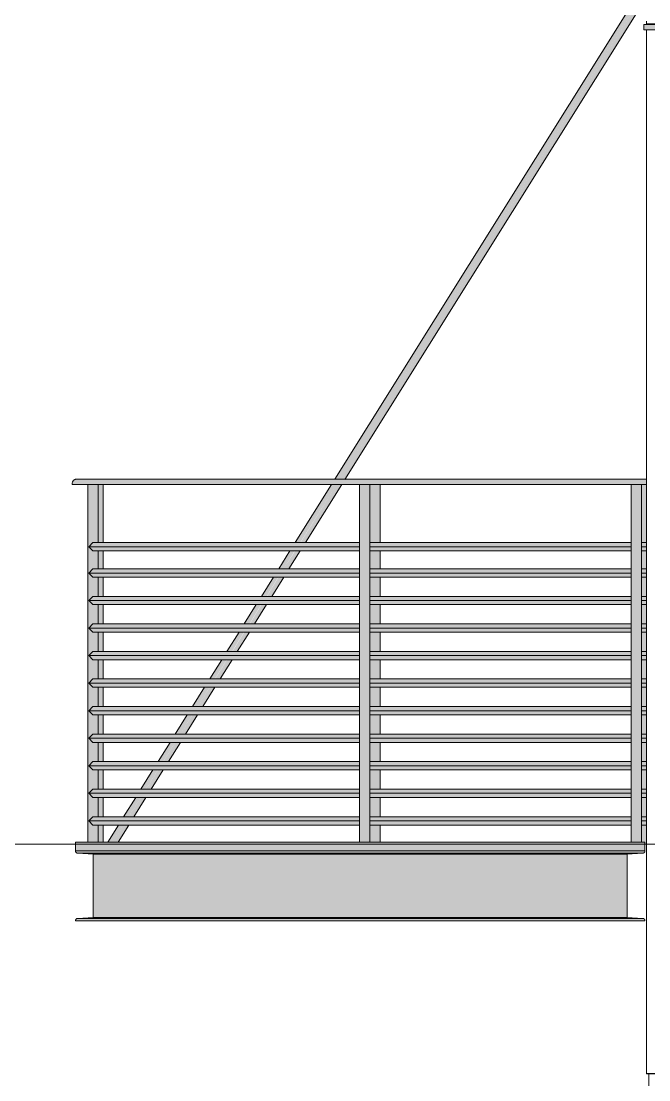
# Model space of a CAD drawing. Header units: inches. Extents: x -4178 to 1394, y -264 to 627.
# Drawn here: x -1135.5 to -1063.8, y 109.1 to 230.1 of the extents above; entities that cross this region are included whole.
import ezdxf

# ---------------------------------------------------------------- set-up
doc = ezdxf.new("R2010")
doc.units = ezdxf.units.IN
doc.header["$MEASUREMENT"] = 0
doc.linetypes.add('Grid Line 1_2_', pattern=[0.875, 0.5, -0.125, 0.125, -0.125])
for name, color, linetype, lineweight in [('0-4', 50, 'Continuous', 5), ('A-CLNG-2', 13, 'Continuous', 9), ('A-FLOR-1', 192, 'Continuous', 5), ('A-FLOR-2', 192, 'Continuous', 9), ('A-FLOR-HRAL', 11, 'Continuous', 9), ('A-FLOR-LEVL-1', 51, 'Grid Line 1_2_', 9), ('A-WALL-3', 113, 'Continuous', 9), ('A-WALL-PATT-2', 111, 'Continuous', 9)]:
    doc.layers.add(name, color=color, linetype=linetype, lineweight=lineweight)

# ---------------------------------------------------------------- blocks, each defined once
blk = doc.blocks.new('CTR - 1st Phase -Stairs _ Elevators_rvt-2-BUILDING ELEVATION - SOUTH')
at = {"layer": 'A-FLOR-LEVL-1'}
blk.add_line((9659.78, 136), (12376.81, 136), dxfattribs=at)
blk = doc.blocks.new('Basic Wall _ EXT - FIBER CEMENT - LARGE - ___-2505167-BUILDING ELEVATION - SOUTH')
at = {"layer": 'A-WALL-3'}
blk.add_hatch(color=256, dxfattribs=at).paths.add_polyline_path([(10851.56, 229.15), (10851.71, 229.15), (10851.71, 229.73), (9979.87, 229.73), (9979.87, 229.15), (10012.78, 229.15), (10012.79, 229.5), (10050.8, 229.5), (10050.8, 229.15), (10051.18, 229.15), (10051.18, 229.5), (10089.2, 229.5), (10089.2, 229.15), (10166.38, 229.15), (10166.38, 229.5), (10204.4, 229.5), (10204.4, 229.15), (10358.38, 229.15), (10358.38, 229.5), (10396.4, 229.5), (10396.4, 229.15), (10473.58, 229.15), (10473.58, 229.5), (10511.6, 229.5), (10511.6, 229.15), (10627.18, 229.15), (10627.18, 229.5), (10665.2, 229.5), (10665.2, 229.15), (10665.58, 229.15), (10665.58, 229.5), (10703.6, 229.5), (10703.6, 229.15), (10742.38, 229.15), (10742.38, 229.5), (10780.4, 229.5), (10780.4, 229.15), (10780.78, 229.15), (10780.78, 229.5), (10818.8, 229.5), (10818.8, 229.15), (10851.55, 229.15)], flags=0)
for p, q in [((9979.87, 229.73), (9980.19, 229.75)), ((9979.87, 229.15), (9979.87, 229.73)), ((9979.87, 229.73), (10851.71, 229.73)), ((9979.87, 229.15), (10012.78, 229.15))]:
    blk.add_line(p, q, dxfattribs=at)
blk = doc.blocks.new('Basic Wall _ EXT - FIBER CEMENT - LARGE - ___-2505169-BUILDING ELEVATION - SOUTH')
at = {"layer": 'A-WALL-3'}
for p, q in [((9980.19, 229.75), (9979.87, 229.73)), ((9979.87, 229.73), (9979.87, 229.15))]:
    blk.add_line(p, q, dxfattribs=at)
blk = doc.blocks.new('Railing - Baluster_01-V71-BUILDING ELEVATION - SOUTH')
at = {"layer": 'A-FLOR-HRAL'}
blk.add_hatch(color=256, dxfattribs=at).paths.add_polyline_path([(12150.21, 136.25), (12150.21, 177.15), (12149.03, 177.15), (12149.03, 136.25)], flags=0)
for p, q in [((12149.03, 136.25), (12149.03, 177.15)), ((12150.21, 177.15), (12150.21, 136.25))]:
    blk.add_line(p, q, dxfattribs=at)
blk = doc.blocks.new('Railing - Baluster_01-2548053-BUILDING ELEVATION - SOUTH')
at = {"layer": 'A-FLOR-HRAL'}
h = blk.add_hatch(color=256, dxfattribs=at)
h.paths.add_polyline_path([(12150.21, 136.25), (12151.4, 136.25), (12151.4, 138.2), (12150.21, 138.2)], flags=0)
h.paths.add_polyline_path([(12150.21, 139.15), (12151.4, 139.15), (12151.4, 141.35), (12150.21, 141.35)], flags=0)
h.paths.add_polyline_path([(12150.21, 142.3), (12151.4, 142.3), (12151.4, 144.5), (12150.21, 144.5), (12150.21, 144.11)], flags=0)
h.paths.add_polyline_path([(12150.21, 145.45), (12151.4, 145.45), (12151.4, 147.65), (12150.21, 147.65)], flags=0)
h.paths.add_polyline_path([(12150.21, 148.6), (12151.4, 148.6), (12151.4, 150.8), (12150.21, 150.8)], flags=0)
h.paths.add_polyline_path([(12150.21, 151.75), (12151.4, 151.75), (12151.4, 153.95), (12150.21, 153.95)], flags=0)
h.paths.add_polyline_path([(12151.4, 154.9), (12151.4, 157.1), (12150.21, 157.1), (12150.21, 154.9)], flags=0)
h.paths.add_polyline_path([(12150.21, 158.05), (12151.4, 158.05), (12151.4, 160.25), (12150.21, 160.25)], flags=0)
h.paths.add_polyline_path([(12151.4, 161.2), (12151.4, 163.4), (12150.21, 163.4), (12150.21, 161.2)], flags=0)
h.paths.add_polyline_path([(12150.21, 164.35), (12151.4, 164.35), (12151.4, 166.55), (12150.21, 166.55)], flags=0)
h.paths.add_polyline_path([(12150.21, 167.5), (12151.4, 167.5), (12151.4, 169.55), (12150.21, 169.55), (12150.21, 168.04)], flags=0)
h.paths.add_polyline_path([(12151.4, 170.5), (12151.4, 177.15), (12150.21, 177.15), (12150.21, 170.5)], flags=0)
for p, q in [((12151.4, 177.15), (12151.4, 170.5)), ((12151.4, 169.55), (12151.4, 167.5)), ((12151.4, 166.55), (12151.4, 164.35)), ((12151.4, 163.4), (12151.4, 161.2)), ((12151.4, 160.25), (12151.4, 158.05)), ((12151.4, 157.1), (12151.4, 154.9)), ((12151.4, 153.95), (12151.4, 151.75)), ((12151.4, 150.8), (12151.4, 148.6)), ((12151.4, 147.65), (12151.4, 145.45)), ((12151.4, 144.5), (12151.4, 142.3)), ((12151.4, 141.35), (12151.4, 139.15)), ((12151.4, 138.2), (12151.4, 136.25))]:
    blk.add_line(p, q, dxfattribs=at)
blk = doc.blocks.new('Railing - Baluster_01-V73-BUILDING ELEVATION - SOUTH')
at = {"layer": 'A-FLOR-HRAL'}
blk.add_hatch(color=256, dxfattribs=at).paths.add_polyline_path([(11183.79, 136.25), (11184.34, 136.25), (11184.34, 138.2), (11183.75, 138.2), (11183.28, 138.68), (11183.75, 139.15), (11184.34, 139.15), (11184.34, 141.35), (11183.75, 141.35), (11183.28, 141.83), (11183.75, 142.3), (11184.34, 142.3), (11184.34, 144.5), (11183.75, 144.5), (11183.28, 144.98), (11183.75, 145.45), (11184.34, 145.45), (11184.34, 147.65), (11183.75, 147.65), (11183.28, 148.12), (11183.75, 148.6), (11184.34, 148.6), (11184.34, 150.8), (11183.75, 150.8), (11183.28, 151.27), (11183.75, 151.75), (11184.34, 151.75), (11184.34, 153.95), (11183.75, 153.95), (11183.28, 154.43), (11183.75, 154.9), (11184.34, 154.9), (11184.34, 157.1), (11183.75, 157.1), (11183.28, 157.57), (11183.75, 158.05), (11184.34, 158.05), (11184.34, 160.25), (11183.75, 160.25), (11183.28, 160.72), (11183.75, 161.2), (11184.34, 161.2), (11184.34, 163.4), (11183.75, 163.4), (11183.28, 163.87), (11183.75, 164.35), (11184.34, 164.35), (11184.34, 166.55), (11183.75, 166.55), (11183.28, 167.02), (11183.75, 167.5), (11184.34, 167.5), (11184.34, 169.55), (11183.75, 169.55), (11183.28, 170.02), (11183.75, 170.5), (11184.34, 170.5), (11184.34, 177.15), (11183.16, 177.15), (11183.16, 136.25)], flags=0)
for p, q in [((11183.16, 177.15), (11183.16, 136.25)), ((11184.34, 170.5), (11184.34, 177.15)), ((11184.34, 167.5), (11184.34, 169.55)), ((11184.34, 164.35), (11184.34, 166.55)), ((11184.34, 161.2), (11184.34, 163.4)), ((11184.34, 158.05), (11184.34, 160.25)), ((11184.34, 154.9), (11184.34, 157.1)), ((11184.34, 151.75), (11184.34, 153.95)), ((11184.34, 148.6), (11184.34, 150.8)), ((11184.34, 145.45), (11184.34, 147.65)), ((11184.34, 142.3), (11184.34, 144.5)), ((11184.34, 139.15), (11184.34, 141.35)), ((11184.34, 136.25), (11184.34, 138.2))]:
    blk.add_line(p, q, dxfattribs=at)
blk = doc.blocks.new('Railing - Baluster_01-V75-BUILDING ELEVATION - SOUTH')
at = {"layer": 'A-FLOR-HRAL'}
h = blk.add_hatch(color=256, dxfattribs=at)
h.paths.add_polyline_path([(9980.19, 136), (9980.19, 138.2), (9979.6, 138.2), (9979.6, 136.25), (9980, 136.25), (9980, 136)], flags=0)
h.paths.add_polyline_path([(9980.19, 139.15), (9980.19, 141.35), (9979.6, 141.35), (9979.6, 139.15)], flags=0)
h.paths.add_polyline_path([(9980.19, 142.3), (9980.19, 144.5), (9979.6, 144.5), (9979.6, 142.3)], flags=0)
h.paths.add_polyline_path([(9979.6, 145.45), (9980.19, 145.45), (9980.19, 147.65), (9979.6, 147.65)], flags=0)
h.paths.add_polyline_path([(9980.19, 148.6), (9980.19, 150.8), (9979.6, 150.8), (9979.6, 148.6)], flags=0)
h.paths.add_polyline_path([(9980.19, 151.75), (9980.19, 153.95), (9979.6, 153.95), (9979.6, 151.75)], flags=0)
h.paths.add_polyline_path([(9980.19, 154.9), (9980.19, 157.1), (9979.6, 157.1), (9979.6, 154.9)], flags=0)
h.paths.add_polyline_path([(9980.19, 158.05), (9980.19, 160.25), (9979.6, 160.25), (9979.6, 158.05)], flags=0)
h.paths.add_polyline_path([(9979.6, 161.2), (9980.19, 161.2), (9980.19, 163.4), (9979.6, 163.4), (9979.6, 162.06)], flags=0)
h.paths.add_polyline_path([(9979.6, 164.35), (9980.19, 164.35), (9980.19, 166.55), (9979.6, 166.55)], flags=0)
h.paths.add_polyline_path([(9979.6, 167.5), (9980.19, 167.5), (9980.19, 169.55), (9979.6, 169.55), (9979.6, 168.04)], flags=0)
h.paths.add_polyline_path([(9979.6, 170.5), (9980.19, 170.5), (9980.19, 177.15), (9979.6, 177.15), (9979.6, 174.02)], flags=0)
blk.add_line((9980, 136), (9980.19, 136), dxfattribs=at)
blk = doc.blocks.new('Railing - Railing-2569324-BUILDING ELEVATION - SOUTH')
at = {"layer": 'A-FLOR-HRAL'}
for points in [[(9979.6, 177.28), (9980.19, 177.28), (9980.19, 177.75), (9914.93, 177.73), (9914.72, 177.61), (9914.59, 177.4), (9914.58, 177.28), (9978.42, 177.28)], [(9914.58, 177.15), (9980.19, 177.15), (9980.19, 177.28), (9914.58, 177.28)]]:
    blk.add_hatch(color=256, dxfattribs=at).paths.add_polyline_path(points, flags=0)
h = blk.add_hatch(color=256, dxfattribs=at)
h.paths.add_polyline_path([(9918.12, 170.02), (9947.38, 170.02), (9947.38, 170.5), (9916.94, 170.5), (9916.47, 170.02), (9917.53, 170.02)], flags=0)
h.paths.add_polyline_path([(9980.19, 170.02), (9980.19, 170.5), (9979.6, 170.5), (9979.6, 170.02)], flags=0)
h.paths.add_polyline_path([(9978.42, 170.02), (9978.42, 170.5), (9948.56, 170.5), (9948.56, 170.02), (9978.28, 170.02)], flags=0)
h = blk.add_hatch(color=256, dxfattribs=at)
h.paths.add_polyline_path([(9938.85, 169.55), (9947.38, 169.55), (9947.38, 170.02), (9916.47, 170.02), (9916.94, 169.55), (9933.92, 169.55)], flags=0)
h.paths.add_polyline_path([(9980.19, 169.55), (9980.19, 170.02), (9979.6, 170.02), (9979.6, 169.55)], flags=0)
h.paths.add_polyline_path([(9978.28, 169.55), (9978.42, 169.55), (9978.42, 170.02), (9948.56, 170.02), (9948.56, 169.55), (9973.35, 169.55)], flags=0)
h = blk.add_hatch(color=256, dxfattribs=at)
h.paths.add_polyline_path([(9938.2, 167.02), (9947.38, 167.02), (9947.38, 167.5), (9916.94, 167.5), (9916.47, 167.02), (9938.17, 167.02)], flags=0)
h.paths.add_polyline_path([(9980.19, 167.02), (9980.19, 167.5), (9979.6, 167.5), (9979.6, 167.02)], flags=0)
h.paths.add_polyline_path([(9978.42, 167.02), (9978.42, 167.5), (9948.56, 167.5), (9948.56, 167.02), (9978.28, 167.02)], flags=0)
h = blk.add_hatch(color=256, dxfattribs=at)
h.paths.add_polyline_path([(9979.6, 166.55), (9980.19, 166.55), (9980.19, 167.02), (9979.6, 167.02)], flags=0)
h.paths.add_polyline_path([(9917.53, 166.55), (9947.38, 166.55), (9947.38, 167.02), (9916.47, 167.02), (9916.94, 166.55)], flags=0)
h.paths.add_polyline_path([(9978.28, 166.55), (9978.42, 166.55), (9978.42, 167.02), (9948.56, 167.02), (9948.56, 166.55), (9973.35, 166.55)], flags=0)
h = blk.add_hatch(color=256, dxfattribs=at)
h.paths.add_polyline_path([(9918.12, 163.87), (9947.38, 163.87), (9947.38, 164.35), (9916.94, 164.35), (9916.47, 163.87), (9917.53, 163.87)], flags=0)
h.paths.add_polyline_path([(9980.19, 163.87), (9980.19, 164.35), (9979.6, 164.35), (9979.6, 163.87)], flags=0)
h.paths.add_polyline_path([(9978.42, 163.87), (9978.42, 164.35), (9948.56, 164.35), (9948.56, 163.87), (9978.28, 163.87)], flags=0)
h = blk.add_hatch(color=256, dxfattribs=at)
h.paths.add_polyline_path([(9980.19, 163.4), (9980.19, 163.87), (9979.6, 163.87), (9979.6, 163.4)], flags=0)
h.paths.add_polyline_path([(9916.94, 163.4), (9947.38, 163.4), (9947.38, 163.87), (9916.47, 163.87)], flags=0)
h.paths.add_polyline_path([(9978.42, 163.4), (9978.42, 163.87), (9948.56, 163.87), (9948.56, 163.4), (9978.28, 163.4)], flags=0)
h = blk.add_hatch(color=256, dxfattribs=at)
h.paths.add_polyline_path([(9918.12, 160.72), (9947.38, 160.72), (9947.38, 161.2), (9916.94, 161.2), (9916.47, 160.72), (9917.53, 160.72)], flags=0)
h.paths.add_polyline_path([(9980.19, 160.72), (9980.19, 161.2), (9979.6, 161.2), (9979.6, 160.72)], flags=0)
h.paths.add_polyline_path([(9978.42, 160.72), (9978.42, 161.2), (9948.56, 161.2), (9948.56, 160.72), (9978.28, 160.72)], flags=0)
h = blk.add_hatch(color=256, dxfattribs=at)
h.paths.add_polyline_path([(9979.6, 160.25), (9980.19, 160.25), (9980.19, 160.72), (9979.6, 160.72)], flags=0)
h.paths.add_polyline_path([(9917.53, 160.25), (9947.38, 160.25), (9947.38, 160.72), (9916.47, 160.72), (9916.94, 160.25)], flags=0)
h.paths.add_polyline_path([(9978.28, 160.25), (9978.42, 160.25), (9978.42, 160.72), (9948.56, 160.72), (9948.56, 160.25), (9973.35, 160.25)], flags=0)
h = blk.add_hatch(color=256, dxfattribs=at)
h.paths.add_polyline_path([(9918.12, 157.57), (9947.38, 157.57), (9947.38, 158.05), (9916.94, 158.05), (9916.47, 157.57), (9917.53, 157.57)], flags=0)
h.paths.add_polyline_path([(9980.19, 157.57), (9980.19, 158.05), (9979.6, 158.05), (9979.6, 157.57)], flags=0)
h.paths.add_polyline_path([(9978.42, 157.57), (9978.42, 158.05), (9948.56, 158.05), (9948.56, 157.57), (9978.28, 157.57)], flags=0)
h = blk.add_hatch(color=256, dxfattribs=at)
h.paths.add_polyline_path([(9980.19, 157.1), (9980.19, 157.57), (9979.6, 157.57), (9979.6, 157.1)], flags=0)
h.paths.add_polyline_path([(9916.94, 157.1), (9947.38, 157.1), (9947.38, 157.57), (9916.47, 157.57)], flags=0)
h.paths.add_polyline_path([(9978.42, 157.1), (9978.42, 157.57), (9948.56, 157.57), (9948.56, 157.1), (9978.28, 157.1)], flags=0)
h = blk.add_hatch(color=256, dxfattribs=at)
h.paths.add_polyline_path([(9930.55, 154.43), (9947.38, 154.43), (9947.38, 154.9), (9916.94, 154.9), (9916.47, 154.43), (9930.46, 154.43)], flags=0)
h.paths.add_polyline_path([(9980.19, 154.43), (9980.19, 154.9), (9979.6, 154.9), (9979.6, 154.43)], flags=0)
h.paths.add_polyline_path([(9978.42, 154.43), (9978.42, 154.9), (9948.56, 154.9), (9948.56, 154.43), (9978.28, 154.43)], flags=0)
h = blk.add_hatch(color=256, dxfattribs=at)
h.paths.add_polyline_path([(9980.19, 153.95), (9980.19, 154.43), (9979.6, 154.43), (9979.6, 153.95)], flags=0)
h.paths.add_polyline_path([(9916.94, 153.95), (9947.38, 153.95), (9947.38, 154.43), (9916.47, 154.43)], flags=0)
h.paths.add_polyline_path([(9978.28, 153.95), (9978.42, 153.95), (9978.42, 154.43), (9948.56, 154.43), (9948.56, 153.95), (9973.35, 153.95)], flags=0)
h = blk.add_hatch(color=256, dxfattribs=at)
h.paths.add_polyline_path([(9928.32, 151.27), (9947.38, 151.27), (9947.38, 151.75), (9916.94, 151.75), (9916.47, 151.27), (9928.31, 151.27)], flags=0)
h.paths.add_polyline_path([(9980.19, 151.27), (9980.19, 151.75), (9979.6, 151.75), (9979.6, 151.27)], flags=0)
h.paths.add_polyline_path([(9978.42, 151.27), (9978.42, 151.75), (9948.56, 151.75), (9948.56, 151.27), (9978.28, 151.27)], flags=0)
h = blk.add_hatch(color=256, dxfattribs=at)
h.paths.add_polyline_path([(9927.74, 150.8), (9947.38, 150.8), (9947.38, 151.27), (9916.47, 151.27), (9916.94, 150.8), (9927.74, 150.8)], flags=0)
h.paths.add_polyline_path([(9978.28, 150.8), (9978.42, 150.8), (9978.42, 151.27), (9948.56, 151.27), (9948.56, 150.8), (9973.35, 150.8)], flags=0)
h.paths.add_polyline_path([(9979.6, 150.8), (9980.19, 150.8), (9980.19, 151.27), (9979.6, 151.27), (9979.6, 150.86)], flags=0)
h = blk.add_hatch(color=256, dxfattribs=at)
h.paths.add_polyline_path([(9926.62, 148.12), (9947.38, 148.12), (9947.38, 148.6), (9916.94, 148.6), (9916.47, 148.12), (9926.51, 148.12)], flags=0)
h.paths.add_polyline_path([(9980.19, 148.12), (9980.19, 148.6), (9979.6, 148.6), (9979.6, 148.12)], flags=0)
h.paths.add_polyline_path([(9978.42, 148.12), (9978.42, 148.6), (9948.56, 148.6), (9948.56, 148.12), (9973.35, 148.12)], flags=0)
h = blk.add_hatch(color=256, dxfattribs=at)
h.paths.add_polyline_path([(9979.6, 147.65), (9980.19, 147.65), (9980.19, 148.12), (9979.6, 148.12)], flags=0)
h.paths.add_polyline_path([(9916.94, 147.65), (9947.38, 147.65), (9947.38, 148.12), (9916.47, 148.12)], flags=0)
h.paths.add_polyline_path([(9973.35, 147.65), (9978.42, 147.65), (9978.42, 148.12), (9948.56, 148.12), (9948.56, 147.65), (9953.64, 147.65)], flags=0)
h = blk.add_hatch(color=256, dxfattribs=at)
h.paths.add_polyline_path([(9924.66, 144.98), (9947.38, 144.98), (9947.38, 145.45), (9916.94, 145.45), (9916.47, 144.98), (9924.54, 144.98)], flags=0)
h.paths.add_polyline_path([(9980.19, 144.98), (9980.19, 145.45), (9979.6, 145.45), (9979.6, 144.98)], flags=0)
h.paths.add_polyline_path([(9978.42, 144.98), (9978.42, 145.45), (9948.56, 145.45), (9948.56, 144.98), (9973.35, 144.98)], flags=0)
h = blk.add_hatch(color=256, dxfattribs=at)
h.paths.add_polyline_path([(9980.19, 144.5), (9980.19, 144.98), (9979.6, 144.98), (9979.6, 144.5)], flags=0)
h.paths.add_polyline_path([(9916.94, 144.5), (9947.38, 144.5), (9947.38, 144.98), (9916.47, 144.98)], flags=0)
h.paths.add_polyline_path([(9978.42, 144.5), (9978.42, 144.98), (9948.56, 144.98), (9948.56, 144.5), (9973.35, 144.5)], flags=0)
h = blk.add_hatch(color=256, dxfattribs=at)
h.paths.add_polyline_path([(9918.12, 141.83), (9947.38, 141.83), (9947.38, 142.3), (9916.94, 142.3), (9916.47, 141.83), (9917.53, 141.83)], flags=0)
h.paths.add_polyline_path([(9977.47, 141.83), (9978.42, 141.83), (9978.42, 142.3), (9948.56, 142.3), (9948.56, 141.83), (9973.35, 141.83)], flags=0)
h.paths.add_polyline_path([(9980.19, 141.83), (9980.19, 142.3), (9979.6, 142.3), (9979.6, 141.83)], flags=0)
h = blk.add_hatch(color=256, dxfattribs=at)
h.paths.add_polyline_path([(9973.35, 141.35), (9978.42, 141.35), (9978.42, 141.83), (9948.56, 141.83), (9948.56, 141.35), (9953.64, 141.35)], flags=0)
h.paths.add_polyline_path([(9917.53, 141.35), (9947.38, 141.35), (9947.38, 141.83), (9916.47, 141.83), (9916.94, 141.35)], flags=0)
h.paths.add_polyline_path([(9979.6, 141.35), (9980.19, 141.35), (9980.19, 141.83), (9979.6, 141.83)], flags=0)
h = blk.add_hatch(color=256, dxfattribs=at)
h.paths.add_polyline_path([(9918.12, 138.68), (9947.38, 138.68), (9947.38, 139.15), (9916.94, 139.15), (9916.47, 138.68), (9917.53, 138.68)], flags=0)
h.paths.add_polyline_path([(9977.47, 138.68), (9978.42, 138.68), (9978.42, 139.15), (9948.56, 139.15), (9948.56, 138.68), (9973.35, 138.68)], flags=0)
h.paths.add_polyline_path([(9979.6, 138.68), (9980.19, 138.68), (9980.19, 139.15), (9979.6, 139.15)], flags=0)
h = blk.add_hatch(color=256, dxfattribs=at)
h.paths.add_polyline_path([(9977.47, 138.2), (9978.42, 138.2), (9978.42, 138.68), (9948.56, 138.68), (9948.56, 138.2), (9973.35, 138.2)], flags=0)
h.paths.add_polyline_path([(9916.94, 138.2), (9947.38, 138.2), (9947.38, 138.68), (9916.47, 138.68)], flags=0)
h.paths.add_polyline_path([(9980.19, 138.2), (9980.19, 138.68), (9979.6, 138.68), (9979.6, 138.2)], flags=0)
for p, q in [((9914.58, 177.15), (9914.58, 177.28)), ((9980.19, 177.15), (9914.58, 177.15)), ((9980.19, 177.75), (9915.05, 177.75)), ((9916.47, 170.02), (9916.94, 170.5)), ((9916.94, 169.55), (9916.47, 170.02)), ((9947.38, 170.02), (9916.47, 170.02)), ((9916.94, 170.5), (9947.38, 170.5)), ((9947.38, 169.55), (9916.94, 169.55)), ((9948.56, 170.5), (9978.42, 170.5)), ((9978.42, 170.02), (9948.56, 170.02)), ((9978.42, 169.55), (9948.56, 169.55)), ((9979.6, 170.5), (9980.19, 170.5)), ((9980.19, 170.02), (9979.6, 170.02)), ((9980.19, 169.55), (9979.6, 169.55)), ((9916.47, 167.02), (9916.94, 167.5)), ((9916.94, 167.5), (9947.38, 167.5)), ((9948.56, 167.5), (9978.42, 167.5)), ((9979.6, 167.5), (9980.19, 167.5)), ((9916.94, 166.55), (9916.47, 167.02)), ((9947.38, 167.02), (9916.47, 167.02)), ((9947.38, 166.55), (9916.94, 166.55)), ((9978.42, 167.02), (9948.56, 167.02)), ((9978.42, 166.55), (9948.56, 166.55)), ((9980.19, 167.02), (9979.6, 167.02)), ((9980.19, 166.55), (9979.6, 166.55)), ((9916.47, 163.87), (9916.94, 164.35)), ((9916.94, 163.4), (9916.47, 163.87)), ((9947.38, 163.87), (9916.47, 163.87)), ((9916.94, 164.35), (9947.38, 164.35)), ((9948.56, 164.35), (9978.42, 164.35)), ((9978.42, 163.87), (9948.56, 163.87)), ((9979.6, 164.35), (9980.19, 164.35)), ((9980.19, 163.87), (9979.6, 163.87)), ((9947.38, 163.4), (9916.94, 163.4)), ((9978.42, 163.4), (9948.56, 163.4)), ((9980.19, 163.4), (9979.6, 163.4)), ((9916.47, 160.72), (9916.94, 161.2)), ((9916.94, 161.2), (9947.38, 161.2)), ((9948.56, 161.2), (9978.42, 161.2)), ((9979.6, 161.2), (9980.19, 161.2)), ((9916.94, 160.25), (9916.47, 160.72)), ((9947.38, 160.72), (9916.47, 160.72)), ((9947.38, 160.25), (9916.94, 160.25)), ((9978.42, 160.72), (9948.56, 160.72)), ((9978.42, 160.25), (9948.56, 160.25)), ((9980.19, 160.72), (9979.6, 160.72)), ((9980.19, 160.25), (9979.6, 160.25)), ((9916.47, 157.57), (9916.94, 158.05)), ((9916.94, 157.1), (9916.47, 157.57)), ((9947.38, 157.57), (9916.47, 157.57)), ((9916.94, 158.05), (9947.38, 158.05)), ((9948.56, 158.05), (9978.42, 158.05)), ((9978.42, 157.57), (9948.56, 157.57)), ((9979.6, 158.05), (9980.19, 158.05)), ((9980.19, 157.57), (9979.6, 157.57)), ((9947.38, 157.1), (9916.94, 157.1)), ((9978.42, 157.1), (9948.56, 157.1)), ((9980.19, 157.1), (9979.6, 157.1)), ((9916.47, 154.43), (9916.94, 154.9)), ((9916.94, 153.95), (9916.47, 154.43)), ((9947.38, 154.43), (9916.47, 154.43)), ((9916.94, 154.9), (9947.38, 154.9)), ((9947.38, 153.95), (9916.94, 153.95)), ((9948.56, 154.9), (9978.42, 154.9)), ((9978.42, 154.43), (9948.56, 154.43)), ((9978.42, 153.95), (9948.56, 153.95)), ((9979.6, 154.9), (9980.19, 154.9)), ((9980.19, 154.43), (9979.6, 154.43)), ((9980.19, 153.95), (9979.6, 153.95)), ((9916.47, 151.27), (9916.94, 151.75)), ((9916.94, 151.75), (9947.38, 151.75)), ((9948.56, 151.75), (9978.42, 151.75)), ((9979.6, 151.75), (9980.19, 151.75)), ((9916.94, 150.8), (9916.47, 151.27)), ((9947.38, 151.27), (9916.47, 151.27)), ((9947.38, 150.8), (9916.94, 150.8)), ((9978.42, 151.27), (9948.56, 151.27)), ((9978.42, 150.8), (9948.56, 150.8)), ((9980.19, 151.27), (9979.6, 151.27)), ((9980.19, 150.8), (9979.6, 150.8)), ((9916.47, 148.12), (9916.94, 148.6)), ((9916.94, 147.65), (9916.47, 148.12)), ((9947.38, 148.12), (9916.47, 148.12)), ((9916.94, 148.6), (9947.38, 148.6)), ((9948.56, 148.6), (9978.42, 148.6)), ((9978.42, 148.12), (9948.56, 148.12)), ((9979.6, 148.6), (9980.19, 148.6)), ((9980.19, 148.12), (9979.6, 148.12)), ((9947.38, 147.65), (9916.94, 147.65)), ((9978.42, 147.65), (9948.56, 147.65)), ((9980.19, 147.65), (9979.6, 147.65)), ((9916.47, 144.98), (9916.94, 145.45)), ((9916.94, 145.45), (9947.38, 145.45)), ((9948.56, 145.45), (9978.42, 145.45)), ((9979.6, 145.45), (9980.19, 145.45)), ((9916.94, 144.5), (9916.47, 144.98)), ((9947.38, 144.98), (9916.47, 144.98)), ((9947.38, 144.5), (9916.94, 144.5)), ((9978.42, 144.98), (9948.56, 144.98)), ((9978.42, 144.5), (9948.56, 144.5)), ((9980.19, 144.98), (9979.6, 144.98)), ((9980.19, 144.5), (9979.6, 144.5)), ((9916.47, 141.83), (9916.94, 142.3)), ((9916.94, 141.35), (9916.47, 141.83)), ((9947.38, 141.83), (9916.47, 141.83)), ((9916.94, 142.3), (9947.38, 142.3)), ((9948.56, 142.3), (9978.42, 142.3)), ((9978.42, 141.83), (9948.56, 141.83)), ((9979.6, 142.3), (9980.19, 142.3)), ((9980.19, 141.83), (9979.6, 141.83)), ((9947.38, 141.35), (9916.94, 141.35)), ((9978.42, 141.35), (9948.56, 141.35)), ((9980.19, 141.35), (9979.6, 141.35)), ((9916.47, 138.68), (9916.94, 139.15)), ((9916.94, 138.2), (9916.47, 138.68)), ((9947.38, 138.68), (9916.47, 138.68)), ((9916.94, 139.15), (9947.38, 139.15)), ((9947.38, 138.2), (9916.94, 138.2)), ((9948.56, 139.15), (9978.42, 139.15)), ((9978.42, 138.68), (9948.56, 138.68)), ((9978.42, 138.2), (9948.56, 138.2)), ((9979.6, 139.15), (9980.19, 139.15)), ((9980.19, 138.68), (9979.6, 138.68)), ((9980.19, 138.2), (9979.6, 138.2))]:
    blk.add_line(p, q, dxfattribs=at)
blk.add_open_spline([(9914.58, 177.28), (9914.58, 177.32), (9914.59, 177.38), (9914.61, 177.46), (9914.64, 177.51), (9914.67, 177.56), (9914.69, 177.59), (9914.72, 177.62), (9914.76, 177.65), (9914.8, 177.68), (9914.84, 177.7), (9914.88, 177.72), (9914.95, 177.74), (9915.01, 177.75), (9915.05, 177.75)], degree=3, knots=[0, 0, 0, 0, 0.166667, 0.25, 0.333333, 0.416667, 0.458333, 0.5, 0.583333, 0.666667, 0.708333, 0.75, 0.833333, 1, 1, 1, 1], dxfattribs=at)
for name, p in [('Railing - Baluster_01-V73-BUILDING ELEVATION - SOUTH', (-1266.81, 0)), ('Railing - Baluster_01-2548053-BUILDING ELEVATION - SOUTH', (-2233.28, 0)), ('Railing - Baluster_01-V71-BUILDING ELEVATION - SOUTH', (-2201.65, 0)), ('Railing - Baluster_01-2548053-BUILDING ELEVATION - SOUTH', (-2201.65, 0)), ('Railing - Baluster_01-V71-BUILDING ELEVATION - SOUTH', (-2170.62, 0)), ('Railing - Baluster_01-V75-BUILDING ELEVATION - SOUTH', (0, 0))]:
    blk.add_blockref(name, p)
blk = doc.blocks.new('Walls 43 - Walls 1-2569355-BUILDING ELEVATION - SOUTH')
at = {"layer": 'A-WALL-3'}
h = blk.add_hatch(color=256, dxfattribs=at)
h.paths.add_polyline_path([(9926.35, 148.6), (9926.35, 148.6), (9927.28, 150.1)], flags=0)
h.paths.add_polyline_path([(9930.28, 154.9), (9930.28, 154.9), (9931.02, 156.08)], flags=0)
h.paths.add_polyline_path([(9934.22, 161.2), (9934.22, 161.2), (9934.76, 162.06)], flags=0)
h.paths.add_polyline_path([(9934.24, 161.2), (9934.24, 161.2), (9934.78, 162.06)], flags=0)
h.paths.add_polyline_path([(9936.21, 164.35), (9936.21, 164.35), (9936.21, 164.35)], flags=0)
h.paths.add_polyline_path([(9938.17, 167.5), (9938.18, 167.5), (9938.52, 168.04)], flags=0)
h.paths.add_polyline_path([(9940.05, 170.5), (9940.05, 170.5), (9942.25, 174.02)], flags=0)
h.paths.add_polyline_path([(9940.03, 170.5), (9940.03, 170.5), (9942.23, 174.02)], flags=0)
h.paths.add_polyline_path([(9944.58, 177.75), (9944.59, 177.75), (9944.58, 177.75)], flags=0)
h.paths.add_polyline_path([(9944.56, 177.75), (9944.56, 177.75), (9945.97, 180.01)], flags=0)
h.paths.add_polyline_path([(9953.74, 191.97), (9953.76, 191.97), (9953.73, 191.97)], flags=0)
h.paths.add_polyline_path([(9961.09, 203.93), (9961.11, 203.93), (9963.5, 207.78)], flags=0)
h = blk.add_hatch(color=256, dxfattribs=at)
h.paths.add_polyline_path([(9927.53, 148.6), (9927.53, 148.6), (9928.46, 150.1)], flags=0)
h.paths.add_polyline_path([(9929.47, 151.75), (9929.47, 151.75), (9929.47, 151.75)], flags=0)
h.paths.add_polyline_path([(9929.49, 151.75), (9929.49, 151.75), (9930.87, 153.95)], flags=0)
h.paths.add_polyline_path([(9931.46, 154.9), (9931.46, 154.9), (9932.2, 156.08)], flags=0)
h.paths.add_polyline_path([(9937.37, 164.35), (9937.37, 164.35), (9938.74, 166.55)], flags=0)
h.paths.add_polyline_path([(9939.31, 167.5), (9939.32, 167.5), (9939.31, 167.5)], flags=0)
h.paths.add_polyline_path([(9941.19, 170.5), (9941.19, 170.5), (9943.39, 174.02)], flags=0)
h.paths.add_polyline_path([(9945.72, 177.75), (9945.72, 177.75), (9945.72, 177.75)], flags=0)
for p, q in [((9979.19, 233.16), (9944.56, 177.74)), ((9945.73, 177.73), (9979.19, 231.28)), ((9944.19, 177.15), (9940.03, 170.5)), ((9941.21, 170.5), (9945.37, 177.15)), ((9939.44, 169.55), (9938.16, 167.5)), ((9939.33, 167.5), (9940.62, 169.55)), ((9937.56, 166.55), (9936.19, 164.35)), ((9937.37, 164.35), (9938.74, 166.55)), ((9935.6, 163.4), (9934.22, 161.2)), ((9935.4, 161.2), (9936.78, 163.4)), ((9933.63, 160.25), (9932.25, 158.05)), ((9933.43, 158.05), (9934.81, 160.25)), ((9931.66, 157.1), (9930.28, 154.9)), ((9931.46, 154.9), (9932.84, 157.1)), ((9929.69, 153.95), (9928.31, 151.75)), ((9929.49, 151.75), (9930.87, 153.95)), ((9927.72, 150.8), (9926.35, 148.6)), ((9927.53, 148.6), (9928.9, 150.8)), ((9925.75, 147.65), (9924.38, 145.45)), ((9925.56, 145.45), (9926.93, 147.65)), ((9923.79, 144.5), (9922.41, 142.3)), ((9923.59, 142.3), (9924.97, 144.5)), ((9921.82, 141.35), (9920.44, 139.15)), ((9921.62, 139.15), (9923, 141.35)), ((9919.85, 138.2), (9918.63, 136.25)), ((9919.81, 136.25), (9921.03, 138.2))]:
    blk.add_line(p, q, dxfattribs=at)
blk = doc.blocks.new('Walls 129 - Walls 1-2569389-BUILDING ELEVATION - SOUTH')
at = {"layer": 'A-WALL-3'}
h = blk.add_hatch(color=256, dxfattribs=at)
h.paths.add_polyline_path([(9918.71, 136.25), (9919.22, 136.25), (9920.44, 138.2), (9919.85, 138.2), (9918.65, 136.25)], flags=0)
h.paths.add_polyline_path([(9920.74, 139.15), (9921.03, 139.15), (9922.4, 141.35), (9921.82, 141.35), (9920.46, 139.15), (9920.74, 139.15)], flags=0)
h.paths.add_polyline_path([(9922.7, 142.3), (9923, 142.3), (9924.36, 144.5), (9923.79, 144.5), (9922.44, 142.3), (9922.59, 142.3)], flags=0)
h.paths.add_polyline_path([(9924.38, 145.45), (9924.97, 145.45), (9926.33, 147.65), (9925.76, 147.65)], flags=0)
h.paths.add_polyline_path([(9926.43, 148.6), (9926.94, 148.6), (9928.29, 150.8), (9927.72, 150.8), (9926.37, 148.6), (9926.42, 148.6)], flags=0)
h.paths.add_polyline_path([(9928.41, 151.75), (9928.9, 151.75), (9930.26, 153.95), (9929.71, 153.95), (9928.38, 151.75), (9928.39, 151.75)], flags=0)
h.paths.add_polyline_path([(9930.38, 154.9), (9930.87, 154.9), (9932.22, 157.1), (9931.68, 157.1), (9930.35, 154.9), (9930.36, 154.9)], flags=0)
h.paths.add_polyline_path([(9930.29, 154.9), (9930.3, 154.9), (9930.28, 154.9)], flags=0)
h.paths.add_polyline_path([(9932.35, 158.05), (9932.84, 158.05), (9934.18, 160.25), (9933.65, 160.25), (9932.32, 158.05), (9932.33, 158.05)], flags=0)
h.paths.add_polyline_path([(9932.26, 158.05), (9932.27, 158.05), (9932.25, 158.05)], flags=0)
h.paths.add_polyline_path([(9934.42, 161.2), (9934.81, 161.2), (9936.15, 163.4), (9935.62, 163.4), (9934.28, 161.2), (9934.41, 161.2)], flags=0)
h.paths.add_polyline_path([(9934.22, 161.2), (9934.24, 161.2), (9934.22, 161.2)], flags=0)
h.paths.add_polyline_path([(9936.48, 164.35), (9936.78, 164.35), (9938.11, 166.55), (9937.59, 166.55), (9936.25, 164.35), (9936.47, 164.35)], flags=0)
h.paths.add_polyline_path([(9936.2, 164.35), (9936.21, 164.35), (9936.19, 164.35)], flags=0)
h.paths.add_polyline_path([(9938.26, 167.5), (9938.74, 167.5), (9939.98, 169.55), (9939.46, 169.55), (9938.22, 167.5), (9938.23, 167.5)], flags=0)
h.paths.add_polyline_path([(9938.17, 167.5), (9938.17, 167.5), (9938.16, 167.5)], flags=0)
h.paths.add_polyline_path([(9940.11, 170.5), (9940.62, 170.5), (9944.78, 177.15), (9944.21, 177.15), (9940.09, 170.5)], flags=0)
h.paths.add_polyline_path([(9940.04, 170.5), (9940.05, 170.5), (9940.03, 170.5)], flags=0)
h.paths.add_polyline_path([(9944.68, 177.75), (9945.15, 177.75), (9979.19, 232.23), (9979.19, 232.44), (9979.19, 232.51), (9979.19, 232.66), (9979.19, 232.72), (9979.19, 232.85), (9979.19, 232.92), (9979.17, 233.1), (9944.62, 177.75), (9944.67, 177.75)], flags=0)
h.paths.add_polyline_path([(9944.57, 177.75), (9944.58, 177.75), (9944.56, 177.75)], flags=0)
h = blk.add_hatch(color=256, dxfattribs=at)
h.paths.add_polyline_path([(9919.22, 136.25), (9919.81, 136.25), (9921.01, 138.2), (9920.44, 138.2), (9920.4, 138.13)], flags=0)
h.paths.add_polyline_path([(9921.62, 139.15), (9921.62, 139.15), (9922.97, 141.35), (9922.41, 141.35), (9921.04, 139.15), (9921.6, 139.15)], flags=0)
h.paths.add_polyline_path([(9923.59, 142.3), (9923.59, 142.3), (9924.94, 144.5), (9924.38, 144.5), (9923.01, 142.3), (9923.57, 142.3)], flags=0)
h.paths.add_polyline_path([(9925.26, 145.45), (9925.56, 145.45), (9926.91, 147.65), (9926.34, 147.65), (9924.99, 145.45), (9925.14, 145.45)], flags=0)
h.paths.add_polyline_path([(9926.95, 148.6), (9927.53, 148.6), (9928.87, 150.8), (9928.31, 150.8), (9926.94, 148.6)], flags=0)
h.paths.add_polyline_path([(9928.9, 151.75), (9929.47, 151.75), (9930.8, 153.95), (9930.28, 153.95), (9928.99, 151.89)], flags=0)
h.paths.add_polyline_path([(9931.29, 154.9), (9931.44, 154.9), (9932.77, 157.1), (9932.25, 157.1), (9930.9, 154.9), (9931.29, 154.9)], flags=0)
h.paths.add_polyline_path([(9933.36, 158.05), (9933.41, 158.05), (9934.74, 160.25), (9934.22, 160.25), (9932.88, 158.05), (9933.35, 158.05)], flags=0)
h.paths.add_polyline_path([(9933.41, 158.05), (9933.43, 158.05), (9933.41, 158.05)], flags=0)
h.paths.add_polyline_path([(9935.32, 161.2), (9935.38, 161.2), (9936.71, 163.4), (9936.19, 163.4), (9934.85, 161.2), (9935.3, 161.2)], flags=0)
h.paths.add_polyline_path([(9935.38, 161.2), (9935.4, 161.2), (9935.92, 162.06)], flags=0)
h.paths.add_polyline_path([(9937.35, 164.35), (9937.37, 164.35), (9938.72, 166.55)], flags=0)
h.paths.add_polyline_path([(9936.82, 164.35), (9937.35, 164.35), (9938.68, 166.55), (9938.15, 166.55), (9936.81, 164.35)], flags=0)
h.paths.add_polyline_path([(9938.79, 167.5), (9939.31, 167.5), (9940.56, 169.55), (9940.03, 169.55), (9938.74, 167.5)], flags=0)
h.paths.add_polyline_path([(9939.32, 167.5), (9939.33, 167.5), (9939.32, 167.5)], flags=0)
h.paths.add_polyline_path([(9941.13, 170.5), (9941.19, 170.5), (9945.31, 177.15), (9944.78, 177.15), (9940.66, 170.5), (9941.1, 170.5)], flags=0)
h.paths.add_polyline_path([(9945.66, 177.75), (9945.72, 177.75), (9979.19, 231.32), (9979.19, 231.54), (9979.19, 231.59), (9979.19, 231.72), (9979.19, 231.79), (9979.19, 231.93), (9979.19, 231.98), (9979.19, 232.22), (9945.15, 177.75), (9945.63, 177.75)], flags=0)
h.paths.add_polyline_path([(9945.73, 177.75), (9945.74, 177.75), (9945.73, 177.75)], flags=0)
for p, q in [((9979.19, 233.16), (9944.56, 177.74)), ((9945.73, 177.73), (9979.19, 231.28)), ((9944.19, 177.15), (9940.03, 170.5)), ((9941.21, 170.5), (9945.37, 177.15)), ((9939.44, 169.55), (9938.16, 167.5)), ((9939.33, 167.5), (9940.62, 169.55)), ((9937.56, 166.55), (9936.19, 164.35)), ((9937.37, 164.35), (9938.74, 166.55)), ((9935.6, 163.4), (9934.22, 161.2)), ((9935.4, 161.2), (9936.78, 163.4)), ((9933.63, 160.25), (9932.25, 158.05)), ((9933.43, 158.05), (9934.81, 160.25)), ((9931.66, 157.1), (9930.28, 154.9)), ((9931.46, 154.9), (9932.84, 157.1)), ((9929.69, 153.95), (9928.31, 151.75)), ((9929.49, 151.75), (9930.87, 153.95)), ((9927.72, 150.8), (9926.35, 148.6)), ((9927.53, 148.6), (9928.9, 150.8)), ((9925.75, 147.65), (9924.38, 145.45)), ((9925.56, 145.45), (9926.93, 147.65)), ((9923.79, 144.5), (9922.41, 142.3)), ((9923.59, 142.3), (9924.97, 144.5)), ((9921.82, 141.35), (9920.44, 139.15)), ((9921.62, 139.15), (9923, 141.35)), ((9919.85, 138.2), (9918.63, 136.25)), ((9919.81, 136.25), (9921.03, 138.2))]:
    blk.add_line(p, q, dxfattribs=at)
blk = doc.blocks.new('Walls 130 - Walls 3-2569409-BUILDING ELEVATION - SOUTH')
at = {"layer": 'A-WALL-3'}
for points in [[(9918.42, 134.98), (9979.87, 135.01), (9979.97, 135.11), (9980, 135.25), (9914.94, 135.25), (9914.98, 135.11), (9915.08, 135.01), (9915.21, 134.98), (9918.27, 134.98)], [(9918.5, 134.86), (9977.96, 134.86), (9979.73, 134.98), (9915.21, 134.98), (9917.61, 134.86), (9918.5, 134.86)], [(9977.47, 127.25), (9980, 127.25), (9979.97, 127.39), (9979.87, 127.49), (9979.73, 127.52), (9915.08, 127.49), (9914.98, 127.39), (9914.94, 127.25), (9973.35, 127.25)], [(9915.21, 127.52), (9979.73, 127.52), (9977.47, 127.64), (9916.98, 127.64)]]:
    blk.add_hatch(color=256, dxfattribs=at).paths.add_polyline_path(points, flags=0)
h = blk.add_hatch(color=256, dxfattribs=at)
h.paths.add_polyline_path([(9916.98, 127.64), (9977.96, 127.64), (9977.96, 134.86), (9916.98, 134.86), (9916.98, 132.15)], flags=0)
h.paths.add_polyline_path([(9918.39, 134.26), (9918.39, 134.26), (9918.43, 134.32)], flags=0)
h.paths.add_polyline_path([(9918.17, 134.32), (9918.17, 134.32), (9918.21, 134.39)], flags=0)
for p, q in [((9980, 135.25), (9914.94, 135.25)), ((9915.21, 134.98), (9979.73, 134.98)), ((9916.98, 134.86), (9915.21, 134.98)), ((9979.73, 134.98), (9915.21, 134.98)), ((9916.98, 127.64), (9916.98, 134.86)), ((9977.96, 134.86), (9916.98, 134.86)), ((9977.96, 134.86), (9979.73, 134.98)), ((9977.96, 127.64), (9977.96, 134.86)), ((9914.94, 127.25), (9980, 127.25)), ((9915.21, 127.52), (9916.98, 127.64)), ((9979.73, 127.52), (9915.21, 127.52)), ((9979.73, 127.52), (9915.21, 127.52)), ((9977.96, 127.64), (9916.98, 127.64)), ((9979.73, 127.52), (9977.96, 127.64))]:
    blk.add_line(p, q, dxfattribs=at)
for points, knots in [([(9915.21, 134.98), (9915.19, 134.98), (9915.15, 134.98), (9915.11, 135), (9915.08, 135.01), (9915.06, 135.02), (9915.04, 135.04), (9915.02, 135.05), (9915.01, 135.07), (9914.99, 135.09), (9914.98, 135.11), (9914.96, 135.15), (9914.94, 135.19), (9914.94, 135.23), (9914.94, 135.25)], [0, 0, 0, 0, 0.166667, 0.25, 0.333333, 0.375, 0.416667, 0.5, 0.541667, 0.583333, 0.666667, 0.75, 0.833333, 1, 1, 1, 1]), ([(9979.73, 134.98), (9979.75, 134.98), (9979.79, 134.98), (9979.83, 135), (9979.86, 135.01), (9979.88, 135.02), (9979.9, 135.04), (9979.92, 135.05), (9979.93, 135.07), (9979.95, 135.09), (9979.97, 135.11), (9979.98, 135.15), (9980, 135.19), (9980, 135.23), (9980, 135.25)], [0, 0, 0, 0, 0.166667, 0.25, 0.333333, 0.375, 0.416667, 0.5, 0.541667, 0.583333, 0.666667, 0.75, 0.833333, 1, 1, 1, 1]), ([(9914.94, 127.25), (9914.94, 127.27), (9914.94, 127.31), (9914.96, 127.35), (9914.98, 127.39), (9914.99, 127.41), (9915.01, 127.43), (9915.02, 127.45), (9915.05, 127.47), (9915.07, 127.48), (9915.09, 127.5), (9915.11, 127.5), (9915.15, 127.52), (9915.19, 127.52), (9915.21, 127.52)], [0, 0, 0, 0, 0.166667, 0.25, 0.333333, 0.416667, 0.458333, 0.5, 0.583333, 0.666667, 0.708333, 0.75, 0.833333, 1, 1, 1, 1]), ([(9980, 127.25), (9980, 127.27), (9980, 127.31), (9979.98, 127.35), (9979.97, 127.39), (9979.95, 127.41), (9979.93, 127.43), (9979.92, 127.45), (9979.9, 127.47), (9979.87, 127.48), (9979.85, 127.5), (9979.83, 127.5), (9979.79, 127.52), (9979.75, 127.52), (9979.73, 127.52)], [0, 0, 0, 0, 0.166667, 0.25, 0.333333, 0.416667, 0.458333, 0.5, 0.583333, 0.666667, 0.708333, 0.75, 0.833333, 1, 1, 1, 1])]:
    blk.add_open_spline(points, degree=3, knots=knots, dxfattribs=at)

msp = doc.modelspace()

# ---------------------------------------------------------------- hatches: boundary and pattern name
at = {"layer": 'A-FLOR-1'}
msp.add_hatch(color=256, dxfattribs=at).paths.add_polyline_path([(-1129.289, 135.25), (-1064.227, 135.25), (-1064.227, 136.25), (-1129.289, 136.248)], flags=0)
at = {"layer": 'A-WALL-PATT-2'}
h = msp.add_hatch(dxfattribs=at)
h.set_pattern_fill('FP_27', color=256, style=0, pattern_type=2)
h.set_pattern_definition([(0, (-185.29, 112.3), (-38.4, 120.375), [0.392, -38.007]), (0, (-185.29, 112.7), (-38.4, 120.375), [0.392, -38.007]), (0, (-185.29, 128.66), (-38.4, 120.375), [0.392, -38.007]), (0, (-185.29, 129.05), (-38.4, 120.375), [0.392, -38.007]), (0, (-185.29, 145.02), (-38.4, 120.375), [0.392, -38.007]), (0, (-185.29, 145.41), (-38.4, 120.375), [0.392, -38.007]), (0, (-185.29, 161.38), (-38.4, 120.375), [0.392, -38.007]), (0, (-185.29, 161.77), (-38.4, 120.375), [0.392, -38.007]), (0, (-185.29, 177.73), (-38.4, 120.375), [0.392, -38.007]), (0, (-185.29, 178.12), (-38.4, 120.375), [0.392, -38.007]), (0, (-185.29, 194.09), (-38.4, 120.375), [0.392, -38.007]), (0, (-185.29, 194.48), (-38.4, 120.375), [0.392, -38.007]), (0, (-185.29, 210.45), (-38.4, 120.375), [0.392, -38.007]), (0, (-185.29, 210.84), (-38.4, 120.375), [0.392, -38.007]), (0, (-185.29, 226.8), (-38.4, 120.375), [0.392, -38.007]), (0, (-185.29, 227.2), (-38.4, 120.375), [0.392, -38.007]), (0, (-167.84, 112.3), (-38.4, 120.375), [0.392, -38.007]), (0, (-167.84, 112.7), (-38.4, 120.375), [0.392, -38.007]), (0, (-167.84, 128.66), (-38.4, 120.375), [0.392, -38.007]), (0, (-167.84, 129.05), (-38.4, 120.375), [0.392, -38.007]), (0, (-167.84, 145.02), (-38.4, 120.375), [0.392, -38.007]), (0, (-167.84, 145.41), (-38.4, 120.375), [0.392, -38.007]), (0, (-167.84, 161.38), (-38.4, 120.375), [0.392, -38.007]), (0, (-167.84, 161.77), (-38.4, 120.375), [0.392, -38.007]), (0, (-167.84, 177.73), (-38.4, 120.375), [0.392, -38.007]), (0, (-167.84, 178.12), (-38.4, 120.375), [0.392, -38.007]), (0, (-167.84, 194.09), (-38.4, 120.375), [0.392, -38.007]), (0, (-167.84, 194.48), (-38.4, 120.375), [0.392, -38.007]), (0, (-167.84, 210.45), (-38.4, 120.375), [0.392, -38.007]), (0, (-167.84, 210.84), (-38.4, 120.375), [0.392, -38.007]), (0, (-167.84, 226.8), (-38.4, 120.375), [0.392, -38.007]), (0, (-167.84, 227.2), (-38.4, 120.375), [0.392, -38.007]), (0, (-150.39, 112.3), (-38.4, 120.375), [0.392, -38.007]), (0, (-150.39, 112.7), (-38.4, 120.375), [0.392, -38.007]), (0, (-150.39, 128.66), (-38.4, 120.375), [0.392, -38.007]), (0, (-150.39, 129.05), (-38.4, 120.375), [0.392, -38.007]), (0, (-150.39, 145.02), (-38.4, 120.375), [0.392, -38.007]), (0, (-150.39, 145.41), (-38.4, 120.375), [0.392, -38.007]), (0, (-150.39, 161.38), (-38.4, 120.375), [0.392, -38.007]), (0, (-150.39, 161.77), (-38.4, 120.375), [0.392, -38.007]), (0, (-150.39, 177.73), (-38.4, 120.375), [0.392, -38.007]), (0, (-150.39, 178.12), (-38.4, 120.375), [0.392, -38.007]), (0, (-150.39, 194.09), (-38.4, 120.375), [0.392, -38.007]), (0, (-150.39, 194.48), (-38.4, 120.375), [0.392, -38.007]), (0, (-150.39, 210.45), (-38.4, 120.375), [0.392, -38.007]), (0, (-150.39, 210.84), (-38.4, 120.375), [0.392, -38.007]), (0, (-150.39, 226.8), (-38.4, 120.375), [0.392, -38.007]), (0, (-150.39, 227.2), (-38.4, 120.375), [0.392, -38.007]), (90, (-187.026, 109.75), (-38.4, 2e-15), [120, -0.375]), (90, (-186.65, 109.75), (-38.4, 2e-15), [120, -0.375]), (90, (-185.285, 112.304), (-38.4, 2e-15), [0.392, -119.982]), (90, (-185.285, 128.66), (-38.4, 2e-15), [0.392, -119.982]), (90, (-185.285, 145.018), (-38.4, 2e-15), [0.392, -119.982]), (90, (-185.285, 161.375), (-38.4, 2e-15), [0.392, -119.982]), (90, (-185.285, 177.732), (-38.4, 2e-15), [0.392, -119.982]), (90, (-185.285, 194.09), (-38.4, 2e-15), [0.392, -119.982]), (90, (-185.285, 210.447), (-38.4, 2e-15), [0.392, -119.982]), (90, (-185.285, 226.804), (-38.4, 2e-15), [0.392, -119.982]), (90, (-184.892, 112.304), (-38.4, 2e-15), [0.392, -119.982]), (90, (-184.892, 128.66), (-38.4, 2e-15), [0.392, -119.982]), (90, (-184.892, 145.018), (-38.4, 2e-15), [0.392, -119.982]), (90, (-184.892, 161.375), (-38.4, 2e-15), [0.392, -119.982]), (90, (-184.892, 177.732), (-38.4, 2e-15), [0.392, -119.982]), (90, (-184.892, 194.09), (-38.4, 2e-15), [0.392, -119.982]), (90, (-184.892, 210.447), (-38.4, 2e-15), [0.392, -119.982]), (90, (-184.892, 226.804), (-38.4, 2e-15), [0.392, -119.982]), (90, (-167.835, 112.304), (-38.4, 2e-15), [0.392, -119.982]), (90, (-167.835, 128.66), (-38.4, 2e-15), [0.392, -119.982]), (90, (-167.835, 145.018), (-38.4, 2e-15), [0.392, -119.982]), (90, (-167.835, 161.375), (-38.4, 2e-15), [0.392, -119.982]), (90, (-167.835, 177.732), (-38.4, 2e-15), [0.392, -119.982]), (90, (-167.835, 194.09), (-38.4, 2e-15), [0.392, -119.982]), (90, (-167.835, 210.447), (-38.4, 2e-15), [0.392, -119.982]), (90, (-167.835, 226.804), (-38.4, 2e-15), [0.392, -119.982]), (90, (-167.442, 112.304), (-38.4, 2e-15), [0.392, -119.982]), (90, (-167.442, 128.66), (-38.4, 2e-15), [0.392, -119.982]), (90, (-167.442, 145.018), (-38.4, 2e-15), [0.392, -119.982]), (90, (-167.442, 161.375), (-38.4, 2e-15), [0.392, -119.982]), (90, (-167.442, 177.732), (-38.4, 2e-15), [0.392, -119.982]), (90, (-167.442, 194.09), (-38.4, 2e-15), [0.392, -119.982]), (90, (-167.442, 210.447), (-38.4, 2e-15), [0.392, -119.982]), (90, (-167.442, 226.804), (-38.4, 2e-15), [0.392, -119.982]), (90, (-150.385, 112.304), (-38.4, 2e-15), [0.392, -119.982]), (90, (-150.385, 128.66), (-38.4, 2e-15), [0.392, -119.982]), (90, (-150.385, 145.018), (-38.4, 2e-15), [0.392, -119.982]), (90, (-150.385, 161.375), (-38.4, 2e-15), [0.392, -119.982]), (90, (-150.385, 177.732), (-38.4, 2e-15), [0.392, -119.982]), (90, (-150.385, 194.09), (-38.4, 2e-15), [0.392, -119.982]), (90, (-150.385, 210.447), (-38.4, 2e-15), [0.392, -119.982]), (90, (-150.385, 226.804), (-38.4, 2e-15), [0.392, -119.982]), (90, (-149.992, 112.304), (-38.4, 2e-15), [0.392, -119.982]), (90, (-149.992, 128.66), (-38.4, 2e-15), [0.392, -119.982]), (90, (-149.992, 145.018), (-38.4, 2e-15), [0.392, -119.982]), (90, (-149.992, 161.375), (-38.4, 2e-15), [0.392, -119.982]), (90, (-149.992, 177.732), (-38.4, 2e-15), [0.392, -119.982]), (90, (-149.992, 194.09), (-38.4, 2e-15), [0.392, -119.982]), (90, (-149.992, 210.447), (-38.4, 2e-15), [0.392, -119.982]), (90, (-149.992, 226.804), (-38.4, 2e-15), [0.392, -119.982]), (180, (-148.63, 109.38), (-38.4, 120.375), [38.025, -0.375]), (180, (-148.63, 109.75), (-38.4, 120.375), [38.025, -0.375])])
h.paths.add_polyline_path([(-1063.789, 109.75), (-1055.164, 109.75), (-1055.164, 229.149), (-1064.039, 229.149), (-1064.039, 109.75)], flags=0)
h.paths.add_polyline_path([(-1063.882, 229.754), (-1055.164, 229.754), (-1055.164, 230.125), (-1064.039, 230.125), (-1064.001, 229.754), (-1063.899, 229.754)], flags=0)

# ---------------------------------------------------------------- linework, layer by layer
at = {"layer": 'A-CLNG-2'}
msp.add_line((-1063.789, 109.75), (-1063.789, 108.375), dxfattribs=at)
at = {"layer": 'A-FLOR-2'}
for p, q in [((-1129.289, 136.25), (-1064.227, 136.25)), ((-1129.289, 136.25), (-1129.289, 135.25)), ((-1064.227, 136.25), (-1064.227, 135.25)), ((-1064.227, 135.25), (-1129.289, 135.25))]:
    msp.add_line(p, q, dxfattribs=at)
at = {"layer": 'A-FLOR-LEVL-1'}
msp.add_line((-1383.7, 136), (1331.831, 136), dxfattribs=at)
at = {"layer": 'A-WALL-3'}
for p, q in [((-1064.039, 229.754), (-1064.039, 230.125)), ((-1064.039, 109.75), (-1064.039, 229.149)), ((-1064.039, 109.75), (-801.051, 109.75))]:
    msp.add_line(p, q, dxfattribs=at)

# ---------------------------------------------------------------- block references
at = {"layer": '0-4'}
msp.add_blockref('CTR - 1st Phase -Stairs _ Elevators_rvt-2-BUILDING ELEVATION - SOUTH', (-11044.228, 0), dxfattribs=at)
at = {"layer": 'A-FLOR-HRAL'}
msp.add_blockref('Railing - Railing-2569324-BUILDING ELEVATION - SOUTH', (-11044.228, 0), dxfattribs=at)
at = {"layer": 'A-WALL-3'}
for name in ['Walls 43 - Walls 1-2569355-BUILDING ELEVATION - SOUTH', 'Walls 129 - Walls 1-2569389-BUILDING ELEVATION - SOUTH', 'Basic Wall _ EXT - FIBER CEMENT - LARGE - ___-2505167-BUILDING ELEVATION - SOUTH', 'Basic Wall _ EXT - FIBER CEMENT - LARGE - ___-2505169-BUILDING ELEVATION - SOUTH', 'Walls 130 - Walls 3-2569409-BUILDING ELEVATION - SOUTH']:
    msp.add_blockref(name, (-11044.228, 0), dxfattribs=at)

doc.saveas('drawing.dxf')
